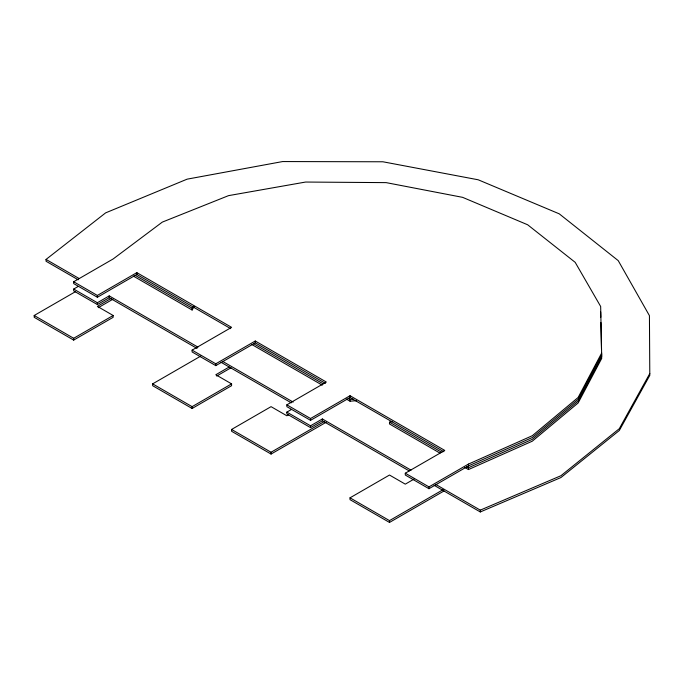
<?xml version="1.0" encoding="UTF-8"?>
<svg xmlns="http://www.w3.org/2000/svg" width="684" height="684" viewBox="0 0 684 684"><rect width="100%" height="100%" fill="white"/><g stroke="black" fill="none" stroke-linecap="round" stroke-linejoin="round"><path stroke-width="1.03" d="M601.689 352.987L578.151 397.472L532.289 435.717L468.446 464.094L428.971 486.888L405.287 473.208L405.287 475.038L428.971 488.709L468.446 465.915L532.289 437.538L578.151 399.294L601.689 354.808M649.8 373.532L619.311 428.68L560.923 475.731L480.296 510.136L435.964 484.546M133.354 276.097L192.11 310.023L192.11 308.193L193.187 306.355M192.11 310.023L194.273 306.338M78.173 279.799L46.042 261.245L46.042 259.424L105.627 212.869L187.134 179.157L282.637 161.561L382.895 161.775L478.184 179.781L559.247 213.835L618.233 260.638L649.432 315.649L649.8 375.362L619.311 430.501L560.923 477.552L480.296 511.957L434.118 485.298M230.67 328.636L136.843 274.464L97.367 297.258L73.675 283.578L73.675 281.757L113.151 258.962L162.305 222.112L228.55 195.633L305.603 182.047L386.169 182.628L462.606 197.343L527.663 224.779L575.184 262.34L600.663 306.475L601.689 356.629L578.151 401.115L532.289 439.359L468.446 467.745L466.616 466.685M197.018 348.412L109.209 297.711L97.367 304.551L73.675 290.88L73.675 289.05L78.233 286.425M111.133 298.421L97.367 306.372L113.151 315.486L113.151 317.316L73.675 340.102L34.2 317.316L34.2 315.486L75.514 291.641M73.675 281.757L97.367 295.437L136.843 272.642L231.585 327.345L192.11 350.131L192.11 351.961L215.793 365.632L255.269 342.838L325.404 383.331M73.675 289.05L97.367 302.73L109.209 295.89L197.941 347.121M98.282 307.663L112.971 299.19M34.2 315.486L73.675 338.281L113.151 315.486M229.251 366.983L215.793 374.747L231.585 383.869L231.585 385.69L192.11 408.485L152.635 385.69L152.635 383.869L200.745 356.09M192.11 350.131L215.793 363.811L255.269 341.017L326.328 382.04L286.853 404.834L286.853 406.655L310.545 420.335L350.02 397.541L443.848 451.714M216.691 376.055L231.047 367.77M152.635 383.869L192.11 406.655L231.585 383.869M326.148 422.259L271.061 454.065L231.585 431.271L231.585 429.449L271.061 406.655L286.853 415.778L288.691 414.718M409.186 470.908L322.386 420.788L310.545 427.628L286.853 413.948L286.853 412.127L291.41 409.502M286.853 404.834L310.545 418.514L350.02 395.72L444.762 450.423L405.287 473.208M286.853 412.127L310.545 425.807L322.386 418.967L411.033 470.147M231.585 429.449L271.061 452.244L324.31 421.498M444.087 490.924L389.495 522.439L350.02 499.653L350.02 497.824L389.495 475.038L405.287 484.152L414.256 478.971M350.02 497.824L389.495 520.618L443.164 489.633M464.778 467.446L468.446 469.566L532.289 441.189L578.151 402.944L601.689 358.45L601.569 353.166M439.992 453.133L389.495 423.977L389.495 422.156L392.633 421.541M348.165 398.293L350.02 399.362L353.183 399.123M346.318 399.054L350.02 401.192L356.347 400.696M135.184 275.336L192.11 308.193M253.79 343.813L323.181 383.869M389.495 422.156L441.821 452.372M251.943 344.565L322.258 385.16M46.042 259.424L79.096 278.508M222.898 361.528L293.154 402.089M221.052 362.289L291.298 402.842M600.663 311.938L600.783 317.231M600.894 322.515L601.475 348.943M480.296 510.136L480.296 511.957M468.446 464.094L468.446 469.566M428.971 486.888L428.971 488.709M389.495 520.618L389.495 522.439M350.02 395.72L350.02 397.541M350.02 399.362L350.02 401.192M322.386 418.967L322.386 420.788M310.545 418.514L310.545 420.335M310.545 425.807L310.545 427.628M271.061 452.244L271.061 454.065M255.269 341.017L255.269 342.838M215.793 363.811L215.793 365.632M192.11 406.655L192.11 408.485M136.843 272.642L136.843 274.464M109.209 295.89L109.209 297.711M97.367 295.437L97.367 297.258M97.367 302.73L97.367 304.551M73.675 338.281L73.675 340.102"/></g></svg>
